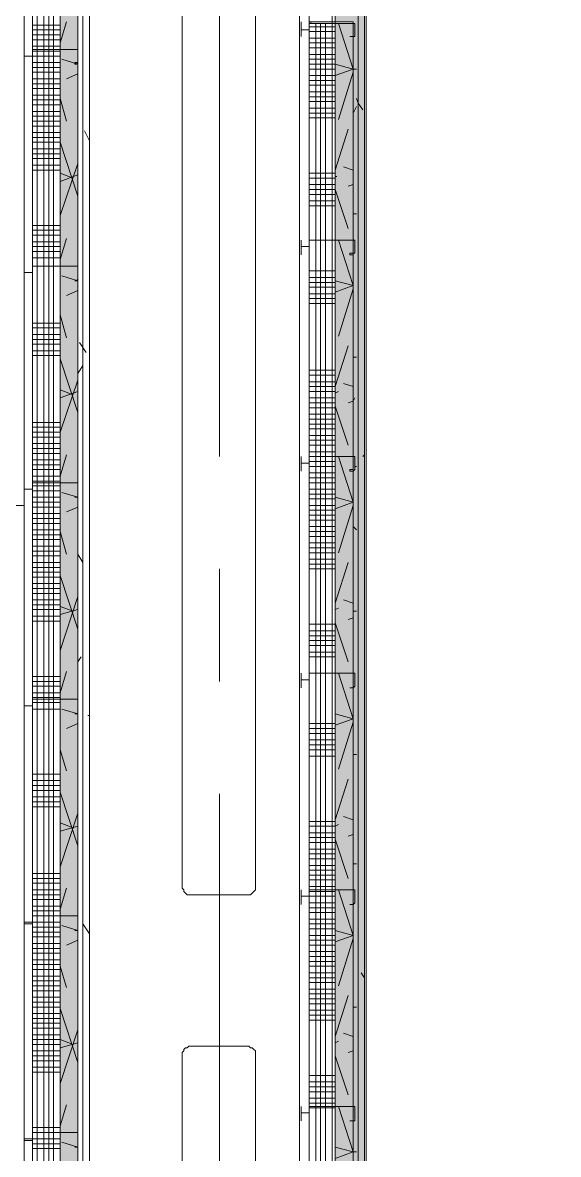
# Model space of a CAD drawing. Header units: metres. Extents: x 98 to 337, y -7 to 53.
# Drawn here: x 144.168 to 145.675, y 29.944 to 33.128 of the extents above; entities that cross this region are included whole.
import ezdxf

# ---------------------------------------------------------------- set-up
doc = ezdxf.new("R2010")
doc.units = ezdxf.units.M
doc.layers.add('PDF_Geometry', color=7, linetype='Continuous', lineweight=0, true_color=0xaaaaaa)
doc.layers.add('PDF_Solid Fills', color=7, linetype='Continuous', lineweight=0, true_color=0xffffff)

msp = doc.modelspace()

# ---------------------------------------------------------------- hatches: boundary and pattern name
at = {"layer": 'PDF_Solid Fills', "lineweight": 0, "transparency": 33554559}
h = msp.add_hatch(color=256, dxfattribs=at)
h.paths.add_polyline_path([(145.1113, 35.5861), (145.1297, 35.5861), (145.1297, 35.6045), (145.1113, 35.6045)])
h.paths.add_polyline_path([(145.1297, 35.4762), (145.1113, 35.4762), (145.1113, 25.5248), (145.1297, 25.5248)])
h = msp.add_hatch(color=256, dxfattribs=at)
h.paths.add_polyline_path([(145.0976, 33.1258), (145.0472, 33.1258), (145.0472, 25.4835), (145.0976, 25.4835)])
h.paths.add_polyline_path([(145.0472, 33.7397), (145.0976, 33.7397), (145.0976, 35.5724), (145.0472, 35.5724)])
h.paths.add_polyline_path([(145.0472, 33.1304), (145.0976, 33.1304), (145.0976, 33.7352), (145.0472, 33.7352)])
h = msp.add_hatch(color=256, dxfattribs=at)
h.paths.add_polyline_path([(145.0976, 33.1258), (145.0472, 33.1258), (145.0472, 25.4835), (145.0976, 25.4835)])
h.paths.add_polyline_path([(145.0472, 33.7397), (145.0976, 33.7397), (145.0976, 35.5724), (145.0472, 35.5724)])
h.paths.add_polyline_path([(145.0472, 33.1304), (145.0976, 33.1304), (145.0976, 33.7352), (145.0472, 33.7352)])
for points in [[(145.1022, 30.0423), (145.0976, 30.0377), (145.0976, 29.4329), (145.1022, 29.4329), (145.0976, 29.4283), (145.0976, 28.8236), (145.1022, 28.8236), (145.0976, 28.819), (145.0976, 28.2142), (145.1022, 28.2142), (145.0976, 28.2096), (145.0976, 27.6048), (145.1022, 27.6048), (145.0976, 27.6002), (145.0976, 26.9954), (145.1022, 26.9954), (145.0976, 26.9909), (145.0976, 25.7767), (145.1022, 25.7767), (145.0976, 25.7721), (145.0976, 25.4331), (145.1113, 25.4331), (145.1113, 35.5861), (145.0976, 35.5861), (145.0976, 34.9218), (145.1022, 34.9218), (145.0976, 34.9172), (145.0976, 34.3124), (145.1022, 34.3124), (145.0976, 34.3078), (145.0976, 33.7031), (145.1022, 33.7031), (145.0976, 33.6985), (145.0976, 32.4843), (145.1022, 32.4843), (145.0976, 32.4797), (145.0976, 31.875), (145.1022, 31.875), (145.0976, 31.8704), (145.0976, 31.2656), (145.1022, 31.2656), (145.0976, 31.261), (145.0976, 30.6563), (145.1022, 30.6563), (145.0976, 30.6517), (145.0976, 30.0423)], [(145.1022, 30.0423), (145.0976, 30.0377), (145.0976, 29.4329), (145.1022, 29.4329), (145.0976, 29.4283), (145.0976, 28.8236), (145.1022, 28.8236), (145.0976, 28.819), (145.0976, 28.2142), (145.1022, 28.2142), (145.0976, 28.2096), (145.0976, 27.6048), (145.1022, 27.6048), (145.0976, 27.6002), (145.0976, 26.9954), (145.1022, 26.9954), (145.0976, 26.9909), (145.0976, 25.7767), (145.1022, 25.7767), (145.0976, 25.7721), (145.0976, 25.5247), (145.1113, 25.5247), (145.1113, 35.4762), (145.0976, 35.4762), (145.0976, 34.9218), (145.1022, 34.9218), (145.0976, 34.9172), (145.0976, 34.3124), (145.1022, 34.3124), (145.0976, 34.3078), (145.0976, 33.7031), (145.1022, 33.7031), (145.0976, 33.6985), (145.0976, 32.4843), (145.1022, 32.4843), (145.0976, 32.4797), (145.0976, 31.875), (145.1022, 31.875), (145.0976, 31.8704), (145.0976, 31.2656), (145.1022, 31.2656), (145.0976, 31.261), (145.0976, 30.6563), (145.1022, 30.6563), (145.0976, 30.6517), (145.0976, 30.0423)], [(144.3187, 34.7156), (144.2729, 34.711), (144.2729, 26.0791), (144.3233, 26.0791), (144.3233, 34.8164), (144.2729, 34.8164), (144.2729, 34.7156)]]:
    msp.add_hatch(color=256, dxfattribs=at).paths.add_polyline_path(points)

# ---------------------------------------------------------------- linework, layer by layer
at = {"layer": 'PDF_Geometry', "lineweight": 0}
for points in [[(142.1561, 25.401), (145.1297, 25.401), (145.6749, 25.401), (145.6749, 25.5247), (145.1297, 25.5247), (145.1297, 25.5797), (145.1297, 35.4762), (145.6337, 35.4762), (145.6337, 35.6045), (145.1297, 35.6045), (144.9464, 35.6045), (141.6934, 35.6045), (141.6934, 35.4212), (141.6934, 25.5797), (141.6934, 25.401), (141.8263, 25.401)], [(145.1297, 25.401), (145.1297, 35.6045), (145.1297, 25.401)], [(145.0472, 25.5797), (145.0472, 35.522), (144.9739, 35.522), (144.951, 35.522), (144.9739, 35.522), (144.9739, 35.4441), (144.9464, 35.4441), (141.8767, 35.4441), (141.7713, 35.4441), (141.7713, 35.522), (141.8767, 35.522), (144.9464, 35.522), (141.8767, 35.522), (141.7255, 35.522), (141.7255, 35.5724), (141.8767, 35.5724), (142.454, 35.5724), (143.0634, 35.5724), (143.6727, 35.5724), (144.2821, 35.5724), (144.9464, 35.5724)], [(145.0472, 25.4835), (145.0472, 35.5724), (145.0976, 35.5724), (145.0976, 34.9584), (145.0976, 34.3491), (145.0976, 33.7397)], [(145.1297, 25.5797), (145.1297, 35.4762), (145.1297, 35.4716), (145.6428, 35.4716), (145.6428, 35.5403), (145.6337, 35.5403), (145.6337, 35.5724), (145.6337, 35.5403), (145.6428, 35.5403), (145.6428, 35.4716), (145.1297, 35.4716), (145.1297, 35.4762), (145.1113, 35.4762), (145.0976, 35.4762), (145.0976, 34.9584), (145.0976, 34.3491), (145.0976, 33.7397), (145.0976, 34.3491), (145.0976, 34.9584), (145.0976, 35.5724), (145.0976, 35.5861), (145.1113, 35.5861), (145.1113, 25.4331)], [(145.1113, 35.4762), (145.1113, 25.5797), (145.1113, 25.5247)], [(141.8492, 30.9678), (141.8492, 31.2747), (141.8492, 31.8842), (141.8492, 32.5027), (141.8492, 33.135), (141.8492, 33.7901), (141.8492, 34.3308), (141.8492, 34.9401), (141.8492, 34.8622), (141.8767, 34.8622), (141.8767, 35.4212), (141.8492, 35.4212), (141.8492, 34.9447), (141.8492, 35.4212), (141.8492, 35.4441), (141.8767, 35.4441), (144.9464, 35.4441), (144.9739, 35.4441), (144.9739, 25.5797)], [(144.1721, 26.1845), (141.8996, 26.1845), (141.8996, 26.0012), (144.3554, 26.0012), (144.3554, 26.015), (144.3554, 26.1845), (144.3554, 34.711), (144.3554, 34.8806), (144.3554, 34.8943), (141.8767, 34.8943), (141.8767, 35.4212), (144.9464, 35.4212), (144.9464, 25.5797), (141.8767, 25.5797), (141.8767, 26.8809), (141.8767, 28.1867), (141.8767, 29.7353), (141.8767, 30.9632)], [(141.8996, 26.0333), (144.3233, 26.0333), (144.3233, 26.0791), (144.3233, 26.1845), (144.3233, 34.711), (144.3233, 34.8164), (144.3233, 34.8622), (141.8767, 34.8622), (141.8767, 34.8806), (144.337, 34.8806), (144.337, 34.8622), (144.337, 34.711), (144.337, 26.1845), (144.337, 26.0333), (144.337, 26.015), (141.8996, 26.015)], [(144.3233, 26.0791), (144.3233, 34.8164), (144.3187, 34.8164), (144.2729, 34.8164), (144.2729, 34.711), (144.2729, 34.2758), (144.2729, 34.711), (144.2729, 34.7386), (144.2729, 34.8164), (143.6956, 34.8164), (143.0862, 34.8164), (142.4768, 34.8164), (141.8767, 34.8164), (141.8492, 34.8164), (141.8492, 34.8622), (141.8767, 34.8622)], [(144.6165, 34.8394), (144.6165, 31.0595)], [(144.8227, 31.0595), (144.8227, 34.8394)], [(141.8767, 30.9678), (141.8767, 32.5027), (141.8767, 33.7901), (141.8767, 34.711), (144.195, 34.711), (144.195, 34.7386), (143.6864, 34.7386), (144.195, 34.7386), (144.195, 34.711), (144.195, 26.1845), (144.195, 34.711), (144.1721, 34.711), (144.1171, 34.5049)], [(144.2729, 34.2758), (144.2729, 34.711), (144.2729, 34.7386), (144.195, 34.7386), (144.195, 34.711), (144.195, 26.1845)], [(144.6165, 34.7202), (144.6165, 30.6929), (144.6211, 30.6883), (144.6211, 30.6837), (144.6257, 30.6791), (144.6303, 30.6745), (144.6348, 30.6745), (144.644, 30.6745), (144.7998, 30.6745), (144.8044, 30.6745), (144.809, 30.6745), (144.8135, 30.6791), (144.8181, 30.6837), (144.8227, 30.6883), (144.8227, 30.6929), (144.8227, 34.7202)], [(144.1721, 34.6377), (144.1721, 26.2578)], [(144.1721, 34.6377), (144.1721, 26.2578)], [(144.2729, 27.5682), (144.2729, 28.1776), (144.2729, 28.7869), (144.2729, 29.3963), (144.2729, 30.0056), (144.2729, 30.615), (144.2729, 31.2243), (144.2729, 31.8337), (144.2729, 32.4431), (144.2729, 33.0525), (144.2729, 33.6618), (144.2729, 34.2712)], [(144.7219, 33.1808), (144.7219, 31.907)], [(144.2729, 33.1212), (144.195, 33.1212)], [(144.951, 33.1258), (144.951, 33.1304), (144.951, 33.1258)], [(144.9739, 33.1212), (144.9739, 33.1258)], [(145.0472, 33.1166), (144.9739, 33.1166)], [(144.9785, 33.1258), (144.9785, 33.1304)], [(145.0976, 29.4696), (145.0976, 30.0789), (145.0976, 30.6883), (145.0976, 31.2977), (145.0976, 31.907), (145.0976, 32.5164), (145.0976, 33.1258), (145.0976, 32.5164), (145.0976, 31.907), (145.0976, 31.2977), (145.0976, 30.6883), (145.0976, 30.0789), (145.0976, 29.4696)], [(145.6611, 25.5064), (145.1297, 25.5064), (145.0976, 25.5064), (145.0976, 25.5247), (145.0976, 25.5797), (145.0976, 25.8088), (145.0976, 26.4182), (145.0976, 27.0276), (145.0976, 27.6415), (145.0976, 28.2508), (145.0976, 28.8603), (145.0976, 29.4696), (145.0976, 30.0789), (145.0976, 30.6883), (145.0976, 31.2977), (145.0976, 31.907), (145.0976, 32.5164), (145.0976, 33.1258)], [(144.2729, 33.1074), (144.195, 33.1074)], [(144.2729, 33.0937), (144.195, 33.0937)], [(144.9556, 33.1074), (144.9601, 33.1074)], [(145.0472, 33.1029), (144.9739, 33.1029)], [(144.2729, 33.08), (144.195, 33.08)], [(144.2729, 33.0616), (144.195, 33.0616)], [(145.0472, 33.0846), (144.9739, 33.0846)], [(145.0472, 33.0708), (144.9739, 33.0708)], [(145.0472, 33.057), (144.9739, 33.057)], [(144.2729, 33.0479), (144.195, 33.0479)], [(144.2729, 33.0341), (144.195, 33.0341)], [(145.0472, 33.0387), (144.9739, 33.0387)], [(145.0472, 33.0249), (144.9739, 33.0249)], [(144.1721, 33.0158), (144.1721, 33.0112), (144.1721, 33.0158)], [(144.2729, 33.0158), (144.195, 33.0158)], [(144.2729, 33.0021), (144.195, 33.0021)], [(145.0472, 33.0112), (144.9739, 33.0112)], [(145.0472, 32.9975), (144.9739, 32.9975)], [(144.2729, 32.97), (144.195, 32.97)], [(145.0472, 32.9792), (144.9739, 32.9792)], [(145.0472, 32.9654), (144.9739, 32.9654)], [(144.2729, 32.9563), (144.195, 32.9563)], [(144.2729, 32.9425), (144.195, 32.9425)], [(145.0472, 32.9517), (144.9739, 32.9517)], [(145.0472, 32.9333), (144.9739, 32.9333)], [(144.2729, 32.9242), (144.195, 32.9242)], [(144.2729, 32.9105), (144.195, 32.9105)], [(144.2729, 32.8967), (144.195, 32.8967)], [(145.0472, 32.9196), (144.9739, 32.9196)], [(145.0472, 32.9059), (144.9739, 32.9059)], [(144.2729, 32.8783), (144.195, 32.8783)], [(144.2729, 32.8647), (144.195, 32.8647)], [(145.0472, 32.8875), (144.9739, 32.8875)], [(145.0472, 32.8738), (144.9739, 32.8738)], [(144.2729, 32.8509), (144.195, 32.8509)], [(144.2729, 32.8371), (144.195, 32.8371)], [(145.0472, 32.8601), (144.9739, 32.8601)], [(144.2729, 32.8188), (144.195, 32.8188)], [(144.2729, 32.8051), (144.195, 32.8051)], [(144.2729, 32.7913), (144.195, 32.7913)], [(144.2729, 32.773), (144.195, 32.773)], [(144.2729, 32.7592), (144.195, 32.7592)], [(144.2729, 32.7455), (144.195, 32.7455)], [(144.2729, 32.7272), (144.195, 32.7272)], [(144.2729, 32.7134), (144.195, 32.7134)], [(145.0472, 32.7043), (144.9739, 32.7043)], [(145.0472, 32.6905), (144.9739, 32.6905)], [(145.0472, 32.6722), (144.9739, 32.6722)], [(145.0472, 32.6584), (144.9739, 32.6584)], [(145.0472, 32.6447), (144.9739, 32.6447)], [(145.0472, 32.6264), (144.9739, 32.6264)], [(145.0472, 32.6126), (144.9739, 32.6126)], [(144.2729, 32.5576), (144.195, 32.5576)], [(144.2729, 32.5439), (144.195, 32.5439)], [(144.2729, 32.5302), (144.195, 32.5302)], [(144.2729, 32.5118), (144.195, 32.5118)], [(144.2729, 32.4981), (144.195, 32.4981)], [(144.2729, 32.4843), (144.195, 32.4843)], [(144.951, 32.4797), (144.951, 32.4751), (144.951, 32.4797)], [(144.2729, 32.466), (144.195, 32.466)], [(145.0472, 32.4294), (144.9739, 32.4294)], [(144.1721, 32.4065), (144.1721, 32.4019), (144.1721, 32.4065)], [(144.1721, 32.4065), (144.1721, 32.4019), (144.1721, 32.4065)], [(145.0472, 32.411), (144.9739, 32.411)], [(145.0472, 32.3973), (144.9739, 32.3973)], [(145.0472, 32.3835), (144.9739, 32.3835)], [(145.0472, 32.3652), (144.9739, 32.3652)], [(145.0472, 32.3515), (144.9739, 32.3515)], [(145.0472, 32.3377), (144.9739, 32.3377)], [(144.2729, 32.2827), (144.195, 32.2827)], [(144.2729, 32.269), (144.195, 32.269)], [(144.2729, 32.2507), (144.195, 32.2507)], [(144.2729, 32.2369), (144.195, 32.2369)], [(144.2729, 32.2232), (144.195, 32.2232)], [(144.2729, 32.2048), (144.195, 32.2048)], [(144.2729, 32.1911), (144.195, 32.1911)], [(145.0472, 32.1499), (144.9739, 32.1499)], [(145.0472, 32.1361), (144.9739, 32.1361)], [(145.0472, 32.1178), (144.9739, 32.1178)], [(145.0472, 32.104), (144.9739, 32.104)], [(145.0472, 32.0903), (144.9739, 32.0903)], [(145.0472, 32.072), (144.9739, 32.072)], [(145.0472, 32.0582), (144.9739, 32.0582)], [(145.0472, 32.0445), (144.9739, 32.0445)], [(144.2729, 32.0032), (144.195, 32.0032)], [(145.0472, 32.0262), (144.9739, 32.0262)], [(145.0472, 32.0124), (144.9739, 32.0124)], [(144.2729, 31.9896), (144.195, 31.9896)], [(144.2729, 31.9758), (144.195, 31.9758)], [(145.0472, 31.9987), (144.9739, 31.9987)], [(145.0472, 31.985), (144.9739, 31.985)], [(144.2729, 31.962), (144.195, 31.962)], [(144.2729, 31.9437), (144.195, 31.9437)], [(145.0472, 31.9666), (144.9739, 31.9666)], [(145.0472, 31.9529), (144.9739, 31.9529)], [(145.0472, 31.9391), (144.9739, 31.9391)], [(144.2729, 31.9299), (144.195, 31.9299)], [(144.2729, 31.9162), (144.195, 31.9162)], [(145.0472, 31.9208), (144.9739, 31.9208)], [(145.0472, 31.907), (144.9739, 31.907)], [(144.2729, 31.8979), (144.195, 31.8979)], [(144.2729, 31.8842), (144.195, 31.8842)], [(145.0472, 31.8933), (144.9739, 31.8933)], [(145.0472, 31.8796), (144.9739, 31.8796)], [(144.2729, 31.8704), (144.195, 31.8704)], [(144.2729, 31.8521), (144.195, 31.8521)], [(144.951, 31.8704), (144.951, 31.8658), (144.951, 31.8704)], [(145.0472, 31.8475), (144.9739, 31.8475)], [(144.2729, 31.8383), (144.195, 31.8383)], [(144.2729, 31.8245), (144.195, 31.8245)], [(145.0472, 31.8337), (144.9739, 31.8337)], [(145.0472, 31.8154), (144.9739, 31.8154)], [(144.2729, 31.8109), (144.195, 31.8109)], [(144.2729, 31.7925), (144.195, 31.7925)], [(145.0472, 31.8017), (144.9739, 31.8017)], [(145.0472, 31.7879), (144.9739, 31.7879)], [(144.2729, 31.7787), (144.195, 31.7787)], [(144.2729, 31.765), (144.195, 31.765)], [(145.0472, 31.7696), (144.9739, 31.7696)], [(145.0472, 31.7559), (144.9739, 31.7559)], [(144.2729, 31.7467), (144.195, 31.7467)], [(144.2729, 31.7329), (144.195, 31.7329)], [(145.0472, 31.7421), (144.9739, 31.7421)], [(145.0472, 31.7283), (144.9739, 31.7283)], [(144.2729, 31.7009), (144.195, 31.7009)], [(144.2729, 31.6871), (144.195, 31.6871)], [(145.0472, 31.7101), (144.9739, 31.7101)], [(145.0472, 31.6963), (144.9739, 31.6963)], [(144.2729, 31.6734), (144.195, 31.6734)], [(144.2729, 31.655), (144.195, 31.655)], [(145.0472, 31.6825), (144.9739, 31.6825)], [(145.0472, 31.6642), (144.9739, 31.6642)], [(144.2729, 31.6413), (144.195, 31.6413)], [(144.2729, 31.6276), (144.195, 31.6276)], [(145.0472, 31.6504), (144.9739, 31.6504)], [(145.0472, 31.6367), (144.9739, 31.6367)], [(144.2729, 31.6093), (144.195, 31.6093)], [(144.2729, 31.5955), (144.195, 31.5955)], [(144.7219, 31.5909), (144.7219, 31.2747)], [(145.0472, 31.6184), (144.9739, 31.6184)], [(145.0472, 31.6047), (144.9739, 31.6047)], [(145.0472, 31.5909), (144.9739, 31.5909)], [(144.2729, 31.5818), (144.195, 31.5818)], [(144.2729, 31.568), (144.195, 31.568)], [(144.2729, 31.5496), (144.195, 31.5496)], [(144.2729, 31.5359), (144.195, 31.5359)], [(144.2729, 31.5222), (144.195, 31.5222)], [(144.2729, 31.5038), (144.195, 31.5038)], [(144.2729, 31.4901), (144.195, 31.4901)], [(144.2729, 31.4764), (144.195, 31.4764)], [(144.2729, 31.458), (144.195, 31.458)], [(144.2729, 31.4443), (144.195, 31.4443)], [(145.0472, 31.4352), (144.9739, 31.4352)], [(145.0472, 31.4168), (144.9739, 31.4168)], [(145.0472, 31.4031), (144.9739, 31.4031)], [(145.0472, 31.3893), (144.9739, 31.3893)], [(145.0472, 31.3755), (144.9739, 31.3755)], [(145.0472, 31.3572), (144.9739, 31.3572)], [(145.0472, 31.3435), (144.9739, 31.3435)], [(144.2729, 31.2885), (144.195, 31.2885)], [(144.2729, 31.2747), (144.195, 31.2747)], [(144.2729, 31.261), (144.195, 31.261)], [(144.2729, 31.2427), (144.195, 31.2427)], [(144.951, 31.261), (144.951, 31.2565), (144.951, 31.261)], [(144.951, 31.261), (144.951, 31.2565), (144.951, 31.261)], [(144.2729, 31.2289), (144.195, 31.2289)], [(144.2729, 31.2152), (144.195, 31.2152)], [(144.1996, 31.2243), (144.2042, 31.2243)], [(144.2729, 31.1969), (144.195, 31.1969)], [(145.0472, 31.1557), (144.9739, 31.1557)], [(145.0472, 31.1419), (144.9739, 31.1419)], [(145.0472, 31.1281), (144.9739, 31.1281)], [(145.0472, 31.1098), (144.9739, 31.1098)], [(145.0472, 31.0961), (144.9739, 31.0961)], [(145.0472, 31.0823), (144.9739, 31.0823)], [(144.6165, 31.0595), (144.6165, 30.8441)], [(144.8227, 30.8441), (144.8227, 31.0595)], [(145.0472, 31.064), (144.9739, 31.064)], [(144.2729, 31.0136), (144.195, 31.0136)], [(144.2729, 30.9953), (144.195, 30.9953)], [(144.2729, 30.9816), (144.195, 30.9816)], [(144.2729, 30.9678), (144.195, 30.9678)], [(144.7219, 30.9586), (144.7219, 29.6895)], [(144.2729, 30.9494), (144.195, 30.9494)], [(144.2729, 30.9358), (144.195, 30.9358)], [(144.2729, 30.922), (144.195, 30.922)], [(145.0472, 30.8808), (144.9739, 30.8808)], [(145.0472, 30.867), (144.9739, 30.867)], [(145.0472, 30.8487), (144.9739, 30.8487)], [(145.0472, 30.8349), (144.9739, 30.8349)], [(145.0472, 30.8212), (144.9739, 30.8212)], [(145.0472, 30.8029), (144.9739, 30.8029)], [(145.0472, 30.7891), (144.9739, 30.7891)], [(145.0472, 30.7754), (144.9739, 30.7754)], [(144.2729, 30.7341), (144.195, 30.7341)], [(145.0472, 30.757), (144.9739, 30.757)], [(145.0472, 30.7433), (144.9739, 30.7433)], [(145.0472, 30.7295), (144.9739, 30.7295)], [(144.2729, 30.7203), (144.195, 30.7203)], [(144.2729, 30.7067), (144.195, 30.7067)], [(145.0472, 30.7158), (144.9739, 30.7158)], [(145.0472, 30.6975), (144.9739, 30.6975)], [(144.2729, 30.6883), (144.195, 30.6883)], [(144.2729, 30.6745), (144.195, 30.6745)], [(145.0472, 30.6837), (144.9739, 30.6837)], [(145.0472, 30.67), (144.9739, 30.67)], [(144.2729, 30.6608), (144.195, 30.6608)], [(144.2729, 30.6425), (144.195, 30.6425)], [(145.0472, 30.6517), (144.9739, 30.6517)], [(145.0472, 30.6379), (144.9739, 30.6379)], [(144.2729, 30.6287), (144.195, 30.6287)], [(144.2729, 30.615), (144.195, 30.615)], [(145.0472, 30.6242), (144.9739, 30.6242)], [(145.0472, 30.6059), (144.9739, 30.6059)], [(144.2729, 30.5967), (144.195, 30.5967)], [(144.2729, 30.5829), (144.195, 30.5829)], [(144.2729, 30.5692), (144.195, 30.5692)], [(145.0472, 30.5783), (144.9739, 30.5783)], [(144.2729, 30.5554), (144.195, 30.5554)], [(145.0472, 30.56), (144.9739, 30.56)], [(145.0472, 30.5463), (144.9739, 30.5463)], [(144.2729, 30.5371), (144.195, 30.5371)], [(144.2729, 30.5234), (144.195, 30.5234)], [(144.2729, 30.5097), (144.195, 30.5097)], [(145.0472, 30.5325), (144.9739, 30.5325)], [(145.0472, 30.5142), (144.9739, 30.5142)], [(144.2729, 30.4913), (144.195, 30.4913)], [(144.2729, 30.4776), (144.195, 30.4776)], [(145.0472, 30.5005), (144.9739, 30.5005)], [(145.0472, 30.4867), (144.9739, 30.4867)], [(144.2729, 30.4638), (144.195, 30.4638)], [(145.0472, 30.473), (144.9739, 30.473)], [(145.0472, 30.4546), (144.9739, 30.4546)], [(144.2729, 30.4318), (144.195, 30.4318)], [(144.2729, 30.418), (144.195, 30.418)], [(145.0472, 30.4409), (144.9739, 30.4409)], [(145.0472, 30.4272), (144.9739, 30.4272)], [(144.2729, 30.4042), (144.195, 30.4042)], [(144.2729, 30.3859), (144.195, 30.3859)], [(145.0472, 30.4088), (144.9739, 30.4088)], [(145.0472, 30.3951), (144.9739, 30.3951)], [(145.0472, 30.3814), (144.9739, 30.3814)], [(144.2729, 30.3722), (144.195, 30.3722)], [(144.2729, 30.3584), (144.195, 30.3584)], [(145.0472, 30.3676), (144.9739, 30.3676)], [(145.0472, 30.3492), (144.9739, 30.3492)], [(144.2729, 30.3401), (144.195, 30.3401)], [(144.2729, 30.3264), (144.195, 30.3264)], [(145.0472, 30.3356), (144.9739, 30.3356)], [(145.0472, 30.3218), (144.9739, 30.3218)], [(144.2729, 30.3126), (144.195, 30.3126)], [(144.2729, 30.2989), (144.195, 30.2989)], [(144.2729, 30.2805), (144.195, 30.2805)], [(144.2729, 30.2668), (144.195, 30.2668)], [(144.2729, 30.253), (144.195, 30.253)], [(144.2729, 30.2348), (144.195, 30.2348)], [(144.2729, 30.221), (144.195, 30.221)], [(144.8227, 26.1799), (144.8227, 30.2302), (144.8227, 30.2348), (144.8181, 30.2393), (144.8135, 30.2439), (144.809, 30.2439), (144.8044, 30.2485), (144.7998, 30.2485), (144.644, 30.2485), (144.6348, 30.2485), (144.6303, 30.2439), (144.6257, 30.2439), (144.6211, 30.2393), (144.6211, 30.2348), (144.6165, 30.2302), (144.6165, 26.1799)], [(144.2729, 30.2072), (144.195, 30.2072)], [(144.2729, 30.1889), (144.195, 30.1889)], [(144.2729, 30.1751), (144.195, 30.1751)], [(144.6165, 30.1614), (144.6165, 30.0469), (144.6165, 26.0562), (144.6211, 26.0516), (144.6211, 26.047), (144.6257, 26.0425), (144.6303, 26.0425), (144.6348, 26.0379), (144.644, 26.0379), (144.7998, 26.0379), (144.8044, 26.0379), (144.809, 26.0425), (144.8135, 26.0425), (144.8181, 26.047), (144.8227, 26.0516), (144.8227, 26.0562), (144.8227, 30.0469), (144.8227, 30.1614)], [(145.0472, 30.166), (144.9739, 30.166)], [(145.0472, 30.1477), (144.9739, 30.1477)], [(145.0472, 30.1339), (144.9739, 30.1339)], [(145.0472, 30.1202), (144.9739, 30.1202)], [(145.0472, 30.1019), (144.9739, 30.1019)], [(145.0472, 30.0881), (144.9739, 30.0881)], [(145.0472, 30.0743), (144.9739, 30.0743)], [(144.1721, 30.001), (144.1721, 30.0056), (144.1721, 30.001)], [(144.2729, 30.0194), (144.195, 30.0194)], [(144.2729, 30.0056), (144.195, 30.0056)], [(144.2729, 29.9873), (144.195, 29.9873)], [(144.2729, 29.9736), (144.195, 29.9736)], [(144.2729, 29.9599), (144.195, 29.9599)]]:
    msp.add_lwpolyline(points, dxfattribs=at)
for points in [[(145.1297, 25.4148), (145.1297, 35.6045), (145.1113, 35.6045), (145.1113, 25.4148)], [(145.0472, 25.5569), (145.0472, 35.522), (144.9739, 35.522), (144.9739, 25.5569)], [(145.1343, 35.4762), (145.1343, 25.5247)], [(144.9464, 35.4441), (144.9464, 25.5797), (144.9739, 25.5797), (144.9739, 35.4441)], [(145.1297, 25.653), (145.1297, 35.3983)], [(144.337, 34.8806), (144.337, 26.015), (144.3554, 26.015), (144.3554, 34.8806)], [(144.3233, 34.8622), (144.3233, 26.0333), (144.337, 26.0333), (144.337, 34.8622)], [(144.2729, 27.5682), (144.2729, 28.1776), (144.2729, 28.7869), (144.2729, 29.3963), (144.2729, 30.0056), (144.2729, 30.615), (144.2729, 31.2243), (144.2729, 31.8337), (144.2729, 32.4431), (144.2729, 33.0525), (144.2729, 33.6618), (144.2729, 34.2712), (144.2729, 33.6618), (144.2729, 33.0525), (144.2729, 32.4431), (144.2729, 31.8337), (144.2729, 31.2243), (144.2729, 30.615), (144.2729, 30.0056), (144.2729, 29.3963), (144.2729, 28.7869), (144.2729, 28.1776)], [(144.2912, 33.1304), (144.2729, 33.0708)], [(144.9739, 33.1074), (144.951, 33.1074), (144.951, 33.1258), (144.951, 33.0892), (144.951, 33.0937), (144.951, 33.0892), (144.951, 33.1258), (144.951, 33.1074), (144.9739, 33.1074), (144.9739, 33.1258), (144.9739, 33.1304), (145.0976, 33.1304), (145.0976, 33.1258), (145.1022, 33.1258), (145.1022, 33.0892), (145.0976, 33.0892), (145.0884, 33.0892), (145.0976, 33.0892), (145.0976, 33.1258), (144.9739, 33.1258), (144.9739, 33.0892)], [(145.0472, 33.0112), (145.0976, 32.9975), (145.0563, 33.1258), (145.0976, 32.9975), (145.0472, 32.9792), (145.0976, 32.9975)], [(144.195, 33.0341), (144.1721, 33.0341), (144.1721, 33.0525), (144.1721, 33.0158), (144.1721, 33.0204), (144.1721, 33.0158), (144.1721, 33.0525), (144.1721, 33.0341), (144.195, 33.0341), (144.195, 33.0525), (144.3187, 33.0525), (144.3233, 33.0525), (144.3233, 33.0158), (144.3187, 33.0112), (144.3141, 33.0112), (144.3141, 33.0158), (144.3187, 33.0158), (144.3233, 33.0158), (144.3233, 33.0525), (144.3187, 33.0525), (144.195, 33.0525), (144.195, 33.0112)], [(144.2775, 33.0249), (144.3233, 33.0112)], [(145.1068, 32.9975), (145.0976, 32.9975)], [(144.195, 32.9883), (144.2729, 32.9883)], [(144.3233, 32.9838), (144.2912, 32.97)], [(145.0976, 32.9883), (145.0563, 32.8555)], [(144.2729, 32.915), (144.2912, 32.8509)], [(145.1113, 32.9013), (145.1251, 32.8829), (145.1113, 32.9013), (145.1068, 32.915)], [(145.0976, 32.8738), (145.1068, 32.8921)], [(144.3416, 32.8234), (144.3554, 32.7959)], [(145.0839, 32.828), (145.0472, 32.7134)], [(144.2729, 32.7913), (144.3233, 32.6401)], [(144.3233, 32.7318), (144.2729, 32.5852)], [(144.2729, 32.7043), (144.3095, 32.6905)], [(145.0701, 32.7226), (145.0976, 32.7134)], [(144.3233, 32.6997), (144.2729, 32.6814)], [(145.0518, 32.6951), (145.0472, 32.6951)], [(145.0976, 32.6722), (145.0839, 32.6676)], [(145.0472, 32.6584), (145.0839, 32.5485)], [(145.1068, 32.5898), (145.0976, 32.5898)], [(144.2912, 32.521), (144.2729, 32.4614)], [(144.9739, 32.4981), (144.951, 32.4981), (144.951, 32.5164), (144.951, 32.4797), (144.951, 32.4843), (144.951, 32.4797), (144.951, 32.5164), (144.951, 32.4981), (144.9739, 32.4981), (144.9739, 32.5164), (145.0976, 32.5164), (145.1022, 32.5164), (145.1022, 32.4797), (145.0976, 32.4797), (145.0976, 32.4751), (145.0884, 32.4751), (145.0884, 32.4797), (145.0976, 32.4797), (145.0976, 32.5164), (144.9739, 32.5164), (144.9739, 32.4751)], [(145.0472, 32.4019), (145.0976, 32.3881), (145.0563, 32.5164), (145.0976, 32.3881), (145.0472, 32.3698), (145.0976, 32.3881)], [(144.195, 32.4248), (144.1721, 32.4248), (144.1721, 32.4431), (144.1721, 32.4065), (144.1721, 32.411), (144.1721, 32.4065), (144.1721, 32.4431), (144.1721, 32.4248), (144.195, 32.4248), (144.195, 32.4431), (144.3187, 32.4431), (144.3233, 32.4431), (144.3233, 32.4065), (144.3233, 32.4019), (144.3187, 32.4019), (144.3141, 32.4019), (144.3187, 32.4019), (144.3233, 32.4065), (144.3233, 32.4431), (144.3187, 32.4431), (144.195, 32.4431), (144.195, 32.4019)], [(144.2775, 32.4156), (144.3233, 32.4019)], [(144.3233, 32.3743), (144.2912, 32.3607)], [(145.0976, 32.3789), (145.0563, 32.2461)], [(144.2729, 32.3057), (144.2912, 32.2415)], [(144.337, 32.214), (144.3462, 32.2002), (144.337, 32.214), (144.3279, 32.2278)], [(145.0839, 32.2186), (145.0472, 32.104)], [(144.2729, 32.1819), (144.3233, 32.0308)], [(144.3233, 32.1407), (144.337, 32.1636)], [(145.1068, 32.1865), (145.0976, 32.1865)], [(144.3233, 32.1224), (144.2729, 31.9758)], [(145.0701, 32.1132), (145.0976, 32.104)], [(144.2729, 32.0949), (144.3095, 32.0812)], [(144.3233, 32.0903), (144.2729, 32.072)], [(145.0563, 32.0903), (145.0472, 32.0858)], [(145.0976, 32.0628), (145.1022, 32.072)], [(145.0472, 32.0491), (145.0839, 31.9391)], [(145.0976, 32.0628), (145.0839, 32.0582)], [(144.2912, 31.9116), (144.2729, 31.8521)], [(144.9739, 31.8887), (144.951, 31.8887), (144.951, 31.907), (144.951, 31.8704), (144.951, 31.875), (144.951, 31.8704), (144.951, 31.907), (144.951, 31.8887), (144.9739, 31.8887), (144.9739, 31.907), (145.0976, 31.907), (145.1022, 31.907), (145.1022, 31.8704), (145.0976, 31.8658), (145.0884, 31.8658), (145.0884, 31.8704), (145.0976, 31.8704), (145.0976, 31.907), (144.9739, 31.907), (144.9739, 31.8658)], [(145.0472, 31.7925), (145.0976, 31.7787), (145.0563, 31.907), (145.0976, 31.7787), (145.0472, 31.7605), (145.0976, 31.7787)], [(145.1251, 31.907), (145.1297, 31.9116)], [(145.1068, 31.8796), (145.1022, 31.8796)], [(144.9739, 31.8612), (145.0472, 31.8612)], [(144.195, 31.8154), (144.1721, 31.8154), (144.1721, 31.8337), (144.1721, 31.7925), (144.1721, 31.8017), (144.1721, 31.7925), (144.1721, 31.8337), (144.1721, 31.8154), (144.195, 31.8154), (144.195, 31.8337), (144.3187, 31.8337), (144.3233, 31.8337), (144.3233, 31.7971), (144.3233, 31.7925), (144.3187, 31.7925), (144.3141, 31.7925), (144.3187, 31.7925), (144.3233, 31.7925), (144.3233, 31.7971), (144.3233, 31.8337), (144.3187, 31.8337), (144.195, 31.8337), (144.195, 31.7925)], [(144.2775, 31.8063), (144.3233, 31.7925)], [(141.982, 31.7696), (141.982, 29.0709), (144.1721, 29.0709), (144.1721, 31.7696), (141.982, 31.7696), (141.982, 29.0709), (144.1721, 29.0709), (144.1721, 31.7696)], [(144.3233, 31.765), (144.2912, 31.7513)], [(145.0976, 31.7696), (145.0563, 31.6367)], [(144.195, 31.7192), (144.2729, 31.7192)], [(144.2729, 31.6963), (144.2912, 31.6321)], [(145.0976, 31.7101), (145.1068, 31.7009)], [(144.3233, 31.6321), (144.337, 31.6093)], [(145.0839, 31.6093), (145.0472, 31.4947)], [(144.2729, 31.5726), (144.3233, 31.4214)], [(144.3233, 31.513), (144.2729, 31.3618)], [(145.0701, 31.5038), (145.0976, 31.4947)], [(144.2729, 31.4856), (144.3095, 31.4718)], [(144.3233, 31.4764), (144.2729, 31.4626)], [(145.0563, 31.481), (145.0472, 31.4764)], [(145.1068, 31.4718), (145.0976, 31.4718)], [(145.0472, 31.4397), (145.0839, 31.3298)], [(145.0976, 31.4534), (145.0839, 31.4489)], [(144.3233, 31.3298), (144.3325, 31.3435)], [(144.2912, 31.3023), (144.2729, 31.2427)], [(144.9739, 31.2793), (144.951, 31.2793), (144.951, 31.2977), (144.951, 31.261), (144.951, 31.2656), (144.951, 31.261), (144.951, 31.2977), (144.951, 31.2793), (144.9739, 31.2793), (144.9739, 31.2977), (145.0976, 31.2977), (145.1022, 31.2977), (145.1022, 31.261), (145.0976, 31.2565), (145.0884, 31.2565), (145.0976, 31.2565), (145.0976, 31.261), (145.0976, 31.2977), (144.9739, 31.2977), (144.9739, 31.2565)], [(145.0472, 31.1831), (145.0976, 31.1694), (145.0563, 31.2977), (145.0976, 31.1694), (145.0472, 31.1511), (145.0976, 31.1694)], [(144.195, 31.2061), (144.1721, 31.2061), (144.1721, 31.2243), (144.1721, 31.1831), (144.1721, 31.1877), (144.1721, 31.1831), (144.1721, 31.2243), (144.1721, 31.2061), (144.195, 31.2061), (144.195, 31.2243), (144.3187, 31.2243), (144.3233, 31.2243), (144.3233, 31.1831), (144.3187, 31.1831), (144.3141, 31.1831), (144.3187, 31.1831), (144.3233, 31.1831), (144.3233, 31.2243), (144.3187, 31.2243), (144.195, 31.2243), (144.195, 31.1831)], [(144.2775, 31.1969), (144.3233, 31.1831)], [(144.3508, 31.1785), (144.3554, 31.1785)], [(144.3233, 31.1557), (144.2912, 31.1419)], [(145.0976, 31.1603), (145.0563, 31.0274)], [(144.2729, 31.0823), (144.2912, 31.0228)], [(145.1068, 31.0686), (145.0976, 31.0686)], [(145.0839, 30.9998), (145.0472, 30.8854)], [(144.2729, 30.9632), (144.3233, 30.812)], [(144.3233, 30.9036), (144.2729, 30.7525)], [(145.0701, 30.8945), (145.0976, 30.8854)], [(144.2729, 30.8762), (144.3095, 30.8624)], [(144.3233, 30.867), (144.2729, 30.8532)], [(145.0563, 30.8716), (145.0472, 30.867)], [(145.0472, 30.8303), (145.0839, 30.7203)], [(145.0976, 30.8441), (145.0839, 30.8395)], [(145.1068, 30.7616), (145.0976, 30.7616)], [(144.2912, 30.6929), (144.2729, 30.6333)], [(144.9739, 30.67), (144.951, 30.67), (144.951, 30.6883), (144.951, 30.6471), (144.951, 30.6563), (144.951, 30.6471), (144.951, 30.6883), (144.951, 30.67), (144.9739, 30.67), (144.9739, 30.6883), (145.0976, 30.6883), (145.1022, 30.6883), (145.1022, 30.6517), (145.0976, 30.6471), (145.0884, 30.6471), (145.0976, 30.6471), (145.0976, 30.6517), (145.0976, 30.6883), (144.9739, 30.6883), (144.9739, 30.6471)], [(145.0472, 30.5738), (145.0976, 30.56), (145.0563, 30.6883), (145.0976, 30.56), (145.0472, 30.5417), (145.0976, 30.56)], [(144.195, 30.5921), (144.1721, 30.5921), (144.1721, 30.5967), (144.1721, 30.615), (144.1721, 30.5738), (144.1721, 30.5783), (144.1721, 30.5738), (144.1721, 30.615), (144.1721, 30.5967), (144.195, 30.5967), (144.195, 30.615), (144.3187, 30.615), (144.3233, 30.615), (144.3233, 30.5738), (144.3187, 30.5738), (144.3141, 30.5738), (144.3187, 30.5738), (144.3233, 30.5738), (144.3233, 30.615), (144.3187, 30.615), (144.195, 30.615), (144.195, 30.5738)], [(144.2775, 30.5875), (144.3233, 30.5738)], [(144.337, 30.5921), (144.3554, 30.5646)], [(144.9739, 30.5921), (145.0472, 30.5921)], [(144.3233, 30.5463), (144.2912, 30.5325)], [(145.0976, 30.5508), (145.0563, 30.418)], [(144.195, 30.4454), (144.2729, 30.4454)], [(144.2729, 30.473), (144.2912, 30.4134)], [(145.1205, 30.4546), (145.1297, 30.4409)], [(145.0839, 30.3905), (145.0472, 30.2759)], [(144.2729, 30.3538), (144.3233, 30.2027)], [(145.1068, 30.3584), (145.0976, 30.3584)], [(144.3233, 30.2943), (144.2729, 30.1431)], [(145.0701, 30.2851), (145.0976, 30.2759)], [(144.2729, 30.2668), (144.3095, 30.253)], [(144.3233, 30.2576), (144.2729, 30.2439)], [(145.0563, 30.2622), (145.0472, 30.2576)], [(145.0472, 30.221), (145.0839, 30.111)], [(145.0976, 30.2348), (145.0839, 30.2302)], [(144.2912, 30.0835), (144.2729, 30.024)], [(144.9739, 30.0607), (144.951, 30.0607), (144.951, 30.0789), (144.951, 30.0377), (144.951, 30.0423), (144.951, 30.0377), (144.951, 30.0789), (144.951, 30.0607), (144.9739, 30.0607), (144.9739, 30.0789), (145.0976, 30.0789), (145.1022, 30.0789), (145.1022, 30.0377), (145.0976, 30.0377), (145.0884, 30.0377), (145.0976, 30.0377), (145.0976, 30.0789), (144.9739, 30.0789), (144.9739, 30.0377)], [(145.0472, 29.9644), (145.0976, 29.9507), (145.0563, 30.0789), (145.0976, 29.9507), (145.0472, 29.9323), (145.0976, 29.9507)], [(144.195, 29.9827), (144.1721, 29.9827), (144.1721, 29.9873), (144.1721, 30.001), (144.1721, 29.9644), (144.1721, 29.969), (144.1721, 29.9644), (144.1721, 30.0056), (144.1721, 29.9873), (144.195, 29.9873), (144.195, 30.0056), (144.3187, 30.0056), (144.3233, 30.0056), (144.3233, 29.9644), (144.3187, 29.9644), (144.3141, 29.9644), (144.3187, 29.9644), (144.3233, 29.9644), (144.3233, 30.0056), (144.3187, 30.0056), (144.195, 30.0056), (144.195, 29.9644)], [(144.2775, 29.9781), (144.3233, 29.9644)], [(145.1068, 29.9507), (145.0976, 29.9507)]]:
    msp.add_lwpolyline(points, close=True, dxfattribs=at)
at = {"layer": 'PDF_Geometry', "color": 254, "lineweight": 0, "true_color": 0xeaeaea}
for points in [[(145.0381, 25.4835), (145.0381, 25.5569), (145.0381, 35.522)], [(144.2546, 26.0791), (144.2546, 26.157), (144.2546, 26.1845), (144.2546, 34.711), (144.2546, 34.7386), (144.2546, 34.8164)], [(144.227, 27.5682), (144.227, 28.1776), (144.227, 28.7869), (144.227, 29.3963), (144.227, 30.0056), (144.227, 30.615), (144.227, 31.2243), (144.227, 31.8337), (144.227, 32.4431), (144.227, 33.0525), (144.227, 33.6618), (144.227, 34.2712)], [(144.2408, 27.5682), (144.2408, 28.1776), (144.2408, 28.7869), (144.2408, 29.3963), (144.2408, 30.0056), (144.2408, 30.615), (144.2408, 31.2243), (144.2408, 31.8337), (144.2408, 32.4431), (144.2408, 33.0525), (144.2408, 33.6618), (144.2408, 34.2712)], [(144.9739, 25.4835), (144.9739, 25.5569), (144.9739, 25.8088), (144.9739, 26.4182), (144.9739, 27.0276), (144.9739, 27.6415), (144.9739, 28.2508), (144.9739, 28.8603), (144.9739, 29.4696), (144.9739, 30.0789), (144.9739, 30.6883), (144.9739, 31.2977), (144.9739, 31.907), (144.9739, 32.5164), (144.9739, 33.1258)], [(144.9923, 25.4835), (144.9923, 25.5569), (144.9923, 25.8088), (144.9923, 26.4182), (144.9923, 27.0276), (144.9923, 27.6415), (144.9923, 28.2508), (144.9923, 28.8603), (144.9923, 29.4696), (144.9923, 30.0789), (144.9923, 30.6883), (144.9923, 31.2977), (144.9923, 31.907), (144.9923, 32.5164), (144.9923, 33.1258)], [(145.0059, 25.4835), (145.0059, 25.5569), (145.0059, 25.8088), (145.0059, 26.4182), (145.0059, 27.0276), (145.0059, 27.6415), (145.0059, 28.2508), (145.0059, 28.8603), (145.0059, 29.4696), (145.0059, 30.0789), (145.0059, 30.6883), (145.0059, 31.2977), (145.0059, 31.907), (145.0059, 32.5164), (145.0059, 33.1258)], [(145.0197, 25.4835), (145.0197, 25.5569), (145.0197, 25.8088), (145.0197, 26.4182), (145.0197, 27.0276), (145.0197, 27.6415), (145.0197, 28.2508), (145.0197, 28.8603), (145.0197, 29.4696), (145.0197, 30.0789), (145.0197, 30.6883), (145.0197, 31.2977), (145.0197, 31.907), (145.0197, 32.5164), (145.0197, 33.1258)]]:
    msp.add_lwpolyline(points, dxfattribs=at)
msp.add_lwpolyline([(144.2088, 34.2712), (144.2088, 33.6618), (144.2088, 33.0525), (144.2088, 32.4431), (144.2088, 31.8337), (144.2088, 31.2243), (144.2088, 30.615), (144.2088, 30.0056), (144.2088, 29.3963), (144.2088, 28.7869), (144.2088, 28.1776), (144.2088, 27.5682), (144.2088, 28.1776), (144.2088, 28.7869), (144.2088, 29.3963), (144.2088, 30.0056), (144.2088, 30.615), (144.2088, 31.2243), (144.2088, 31.8337), (144.2088, 32.4431), (144.2088, 33.0525), (144.2088, 33.6618)], close=True, dxfattribs=at)

doc.saveas('drawing.dxf')
